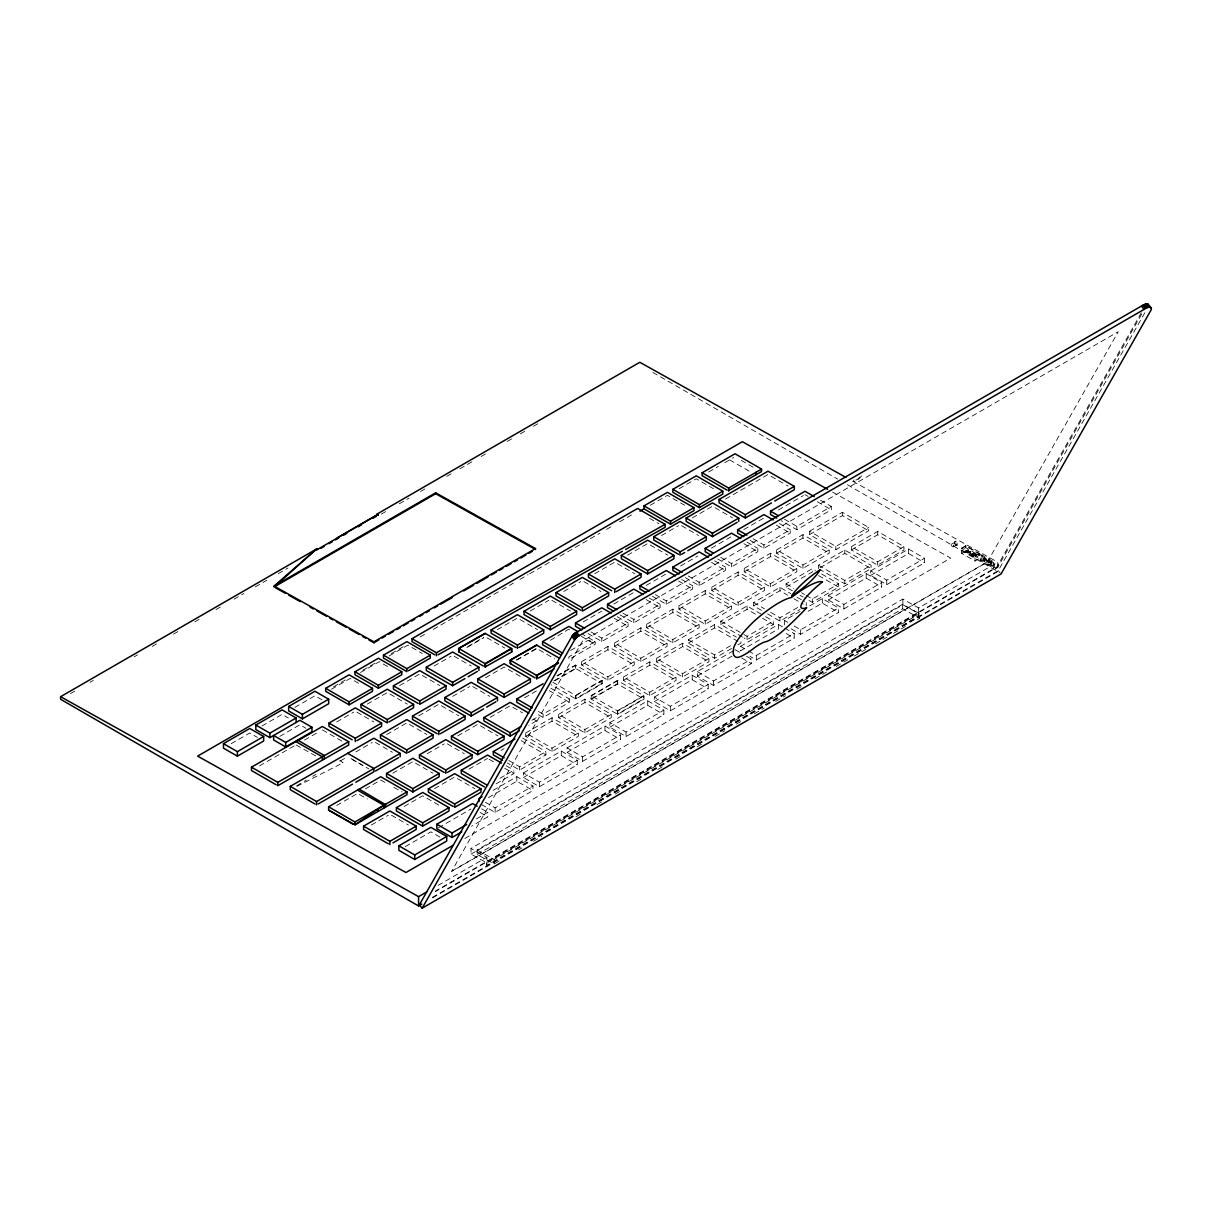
<?xml version="1.0" encoding="UTF-8"?>
<svg xmlns="http://www.w3.org/2000/svg" width="1212" height="1212" viewBox="0 0 1212 1212"><rect width="100%" height="100%" fill="white"/><g stroke="black" fill="none" stroke-linecap="round" stroke-linejoin="round"><path stroke-width="0.75" stroke-dasharray="5 3.75" d="M990.083 564.186C993.628 562.732 990.068 560.823 990.674 563.762C992.734 557.202 993.385 571.503 983.962 560.686C979.917 555.217 995.37 563.338 988.401 561.535C988.401 564.004 990.522 562.732 989.356 560.974M992.007 563.822L984.826 559.823L984.826 557.868L984.083 559.838L985.038 560.232L985.023 558.338L985.917 559.626L984.235 560.808M987.78 561.186C982.477 559.656 990.719 561.02 984.083 558.853M989.34 562.929L988.522 561.489M1141.28 312.847L996.87 566.943L435.32 891.153M1141.643 314.105L998.037 566.792L435.29 891.684M432.442 897.35L998.218 570.7L1146.431 309.924M986.538 559.217C985.386 564.671 991.961 558.868 986.371 561.247M988.022 560.095L987.78 562.171M990.871 564.474L990.098 562.262L991.689 563.307M296.682 785.77L306.318 780.089M312.726 776.301L315.938 774.407M70.417 693.628L75.326 690.795M90.052 682.295L93.324 680.402M134.229 656.783L137.501 654.889M152.227 646.39L158.772 642.618M173.498 634.118L180.043 630.331M194.768 621.832L201.313 618.059M216.039 609.56L222.584 605.773M234.037 599.167L243.854 593.501M255.308 586.881L266.761 580.275M278.215 573.655L288.032 567.989M381.295 514.146L387.84 510.373M399.293 503.753L409.111 498.087M420.564 491.466L427.109 487.694M446.743 476.361L453.288 472.574M459.833 468.802L474.559 460.302M481.103 456.515L487.648 452.743M507.283 441.41L513.827 437.623M520.372 433.851L526.917 430.078M533.462 426.291L540.007 422.518M231.219 743.683L249.763 732.987L257.474 737.441M261.989 725.973L282.078 714.383L288.335 717.989M294.849 707.369L314.938 695.779L322.574 700.172M333.497 686.81L347.541 678.705M391.279 653.616L405.323 645.511M420.216 636.936L426.745 633.164M433.29 629.392L500.298 590.698M501.935 589.759L513.388 583.154M519.918 579.381L528.099 574.655M529.735 573.715L600.016 533.128M606.561 529.356L613.09 525.584M619.635 521.811L634.346 513.312M362.782 670.236L376.826 662.131M331.482 689.249L350.207 678.447L361.358 684.871M360.479 672.508L379.22 661.707L388.885 667.282M389.128 655.98L407.853 645.178L422.276 653.495M650.253 505.237L667.418 495.329L684.583 505.237M679.099 488.709L696.264 478.785L713.429 488.694M708.611 471.998L718.307 466.393M724.776 462.666L733.669 457.53M279.775 736.381L299.879 724.776L305.924 728.276M259.504 765.893L294.804 745.516M304.5 740.093L318.741 731.881M367.191 704.157L387.295 692.552L407.414 704.157M399.596 685.568L419.716 673.963L439.82 685.568M336.724 721.943L353.737 712.111M434.047 666.055L451.061 656.237M467.983 646.45L483.452 637.512M497.299 629.649L517.418 618.044L537.522 629.649M466.847 647.556L483.846 637.739M530.205 611.03L548.778 600.319M563.777 591.471L580.79 581.639M594.637 573.776L614.742 562.156L634.861 573.776M627.543 555.157L647.647 543.537L667.767 555.157M661.479 535.537L678.493 525.72M692.34 517.857L712.444 506.237L732.563 517.857M725.579 499.026L768.029 474.528L788.148 486.133M339.996 761.106L339.996 760.197L343.026 762.848L339.996 761.106L346.056 757.606M355.858 751.94L372.22 742.501M418.67 715.868L438.789 704.263L458.893 715.868M452.637 696.385L469.65 686.568M386.658 734.533L406.762 722.928L426.882 734.533M485.542 677.766L504.101 667.054L522.66 677.766M516.373 659.949L536.492 648.329L554.687 658.843M550.339 640.315L568.898 629.104L572.019 630.891M516.782 660.146L536.871 648.556M583.245 621.847L601.803 611.121M613.711 604.076L633.815 592.456M646.117 585.487L666.236 573.867M680.568 565.974L697.582 556.141M711.414 548.142L731.518 536.537M743.82 529.553L763.939 517.948M778.377 509.994L803.435 495.526M570.67 650.42L587.699 640.603L595.198 641.587L595.198 644.284L568.928 659.449L568.898 656.768L595.198 641.587L582.82 634.437M622.983 613.227L633.815 619.483L660.116 604.303L660.116 607.636L633.815 622.832L619.893 614.787M590.971 631.906L601.803 638.148L628.104 622.968L628.104 626.316L601.803 641.496L587.881 633.452M655.404 594.637L666.236 600.894L692.537 585.714L692.537 589.062L666.236 604.243L652.314 596.198M688.31 576.018L699.142 582.275L725.443 567.095L725.443 570.428L699.142 585.623L685.219 577.579M720.701 557.308L731.518 563.565L757.818 548.369L757.818 551.718L731.518 566.898L717.595 558.868M753.106 538.719L763.939 544.976L790.239 529.795L790.239 533.128L763.939 548.309L750.016 540.279M784.467 519.206L796.845 526.356L831.296 506.449L831.296 509.797L796.845 529.689L781.376 520.766M556.929 675.766L575.488 665.04L602.212 680.432L602.212 683.78L575.912 698.96L551.233 684.704M581.608 661.646L607.909 646.466L634.209 661.646L634.209 664.979L607.909 680.174L581.608 664.979L581.608 661.646L607.909 676.826L634.209 661.646M646.526 624.347L672.827 609.166L699.127 624.347L699.127 627.695L672.827 642.875L646.526 627.695L646.526 624.347L672.827 639.542L699.127 624.347M557.338 675.963L575.882 665.267L575.882 668.615L554.248 681.099M614.514 643.027L640.815 627.831L667.115 643.027L667.115 646.36L640.815 661.555L614.514 646.36L614.514 643.027L640.815 658.207L667.115 643.027M678.932 605.773L705.232 590.577L731.533 605.773L731.533 609.106L705.232 624.286L678.932 609.106L678.932 605.773L705.232 620.953L731.533 605.773M711.838 587.138L738.138 571.958L764.439 587.138L764.439 590.486L738.138 605.667L711.838 590.486L711.838 587.138L738.138 602.334L764.439 587.138M744.229 568.428L770.529 553.248L796.829 568.428L796.829 571.776L770.529 586.956L744.229 571.776L744.229 568.428L770.529 583.608L796.829 568.428M776.634 549.839L802.935 534.659L829.235 549.839L829.235 553.187L802.935 568.367L776.634 553.187L776.634 549.839L802.935 565.019L829.235 549.839M809.54 531.22L842.37 512.267L868.671 527.447L868.671 530.795L835.841 549.748L809.54 534.568L809.54 531.22L835.841 546.4L868.671 527.447M336.648 805.495L357.525 793.451L367.387 798.95M365.357 788.921L380.704 780.058L387.279 783.725M392.749 773.211L412.868 761.606L432.972 773.211M457.682 735.926L477.786 724.306L497.905 735.926M490.087 717.337L510.191 705.732L522.569 712.868M427.2 753.697L444.228 743.88M524.538 697.824L538.461 689.779M553.839 680.886L575.488 668.388L602.212 683.78M581.608 664.979L607.909 649.799L634.209 664.979M614.514 646.36L640.815 631.179L667.115 646.36M646.526 627.695L672.827 612.514L699.127 627.695M678.932 609.106L705.232 593.925L731.533 609.106M744.229 571.776L770.529 556.581L796.829 571.776M711.838 590.486L738.138 575.306L764.439 590.486M776.634 553.187L802.935 538.007L829.235 553.187M809.54 534.568L842.37 515.615L868.671 530.795M531.856 720.246L536.492 717.565L536.492 720.913L528.765 725.382M538.461 711.444L543.097 714.126L569.398 698.945L569.398 702.293L543.097 717.474L536.916 713.898M552.854 682.295L575.912 695.612L602.212 680.432M525.72 732.972L552.021 717.777L578.321 732.972L578.321 736.305L552.021 751.501L525.72 736.305L525.72 732.972L552.021 748.152L578.321 732.972M558.626 714.353L584.926 699.157L611.227 714.353L611.227 717.686L584.926 732.881L558.626 717.686L558.626 714.353L584.926 729.533L611.227 714.353M591.017 695.627L617.317 680.447L644.026 695.824L644.026 699.172L617.726 714.353L591.017 698.976L591.017 695.627L617.726 711.02L644.026 695.824M623.423 677.038L649.723 661.858L676.023 677.038L676.023 680.386L649.723 695.567L623.423 680.386L623.423 677.038L649.723 692.234L676.023 677.038M731.654 648.45L714.641 658.283L688.34 643.102L688.34 639.754L714.641 624.574L736.305 637.073M742.411 637.012L720.761 624.513L720.761 621.165L747.062 605.985L764.075 615.802M656.328 658.419L682.629 643.239L708.929 658.419L708.929 661.767L682.629 676.947L656.328 661.767L656.328 658.419L682.629 673.614L708.929 658.419M761.394 610.348L753.667 605.894L753.667 602.546L779.967 587.365L790.785 593.607M792.239 590.744L786.043 587.169L786.043 583.836L812.343 568.64L815.449 570.428M818.464 568.579L818.464 565.246L844.764 550.066L871.064 565.246L871.064 568.579L844.764 583.775L820.009 569.473M851.369 546.627L877.67 531.432L903.97 546.627L903.97 549.96L877.67 565.156L851.369 549.96L851.369 546.627L877.67 561.807L903.97 546.627M371.326 825.024L388.34 815.206M434.578 788.618L454.682 776.998L474.801 788.618M404.126 806.51L422.7 795.784L438.865 805.162M469.029 769.105L487.588 758.379M501.041 750.425L504.131 748.652M525.72 736.305L552.021 721.125L578.321 736.305M558.626 717.686L584.926 702.505L611.227 717.686M591.017 698.976L617.317 683.795L644.026 699.172M623.423 680.386L649.723 665.206L676.023 680.386M688.34 643.102L714.641 627.907L737.85 641.315M656.328 661.767L682.629 646.587L708.929 661.767M720.761 624.513L747.062 609.333L756.333 614.681M753.667 605.894L779.967 590.698L787.694 595.168M786.043 587.169L812.343 571.988L812.343 568.64M820.009 567.701L844.764 553.399L871.064 568.579M851.369 549.96L877.67 534.78L903.97 549.96M508.782 760.485L519.6 766.741L545.9 751.561L545.9 754.894L519.6 770.074L507.237 762.939M499.965 778.255L513.888 770.226L513.888 773.574L495.329 784.285M688.34 639.754L714.641 654.934L731.654 645.117M743.956 634.558L747.062 636.345L773.362 621.165L773.362 624.513L747.062 639.694L743.956 637.906M770.68 612.363L779.967 617.726L798.526 607.015M806.162 595.44L812.343 599.016L838.643 583.836L838.643 587.169L812.343 602.364L804.616 597.895M818.464 565.246L844.764 580.427L871.064 565.246M737.85 644.89L740.941 643.102L740.941 639.754M767.59 613.923L779.967 621.074L800.072 609.454M784.482 624.968L784.482 620.453L800.253 611.348M809.722 605.879L822.342 598.592L838.522 607.939L838.522 612.439L800.662 634.3L789.33 627.771M828.311 595.456L866.171 573.594L881.7 582.563L881.7 587.078L843.84 608.939L828.311 599.97L828.311 595.456L843.84 604.424L881.7 582.563M870.716 570.882L908.576 549.021L924.589 558.262L924.589 562.777L886.729 584.638L870.716 575.382L870.716 570.882L886.729 580.124L924.589 558.262M778.362 624.468L778.362 628.983L740.502 650.844L740.502 646.329L778.362 624.468L783.119 627.21M746.531 656.283L751.379 659.086L751.379 663.6L713.52 685.447L697.339 676.114L697.339 671.599L733.624 650.647M609.863 722.655L647.723 700.794L663.903 710.141L663.903 714.656L626.043 736.517L609.863 727.17L609.863 722.655L626.043 732.003L663.903 710.141M654.328 697.067L692.188 675.205L708.202 684.447L708.202 688.961L670.342 710.823L654.328 701.581L654.328 697.067L670.342 706.308L708.202 684.447M493.148 790.345L516.812 776.68L532.992 786.027L532.992 790.542L495.132 812.404L480.573 803.995M523.417 772.953L561.277 751.092L577.291 760.333L577.291 764.848L539.431 786.709L523.417 777.468L523.417 772.953L539.431 782.194L577.291 760.333M567.08 747.865L604.939 726.003L620.468 734.972L620.468 739.487L582.608 761.333L567.08 752.379L567.08 747.865L582.608 756.833L620.468 734.972M808.131 611.303L822.342 603.106L838.522 612.439M870.716 575.382L908.576 553.536L924.589 562.777M828.311 599.97L866.171 578.109L881.7 587.078M697.339 676.114L735.199 654.253M609.863 727.17L647.723 705.308L663.903 714.656M488.421 797.587L516.812 781.195L532.992 790.542M654.328 701.581L692.188 679.72L708.202 688.961M523.417 777.468L561.277 755.606L577.291 764.848M567.08 752.379L604.939 730.518L620.468 739.487M405.278 846.627L430.866 831.856L440.38 837.341M438.456 827.781L470.953 809.025M794.178 626.059L800.662 629.785L838.522 607.939M748.425 650.905L756.349 655.48L794.208 633.618L794.208 638.133L756.349 659.995L750.016 656.328M697.339 671.599L713.52 680.947L751.379 659.086M951.753 544.021L955.223 542.022M485.421 802.283L495.132 807.889L532.992 786.027M476.407 818.918L487.769 812.343L487.769 816.858L471.529 826.236M953.344 546.779L956.813 544.779M961.631 548.354L965.903 545.627L979.296 553.354L979.296 558.565L975.024 561.035L961.631 553.308L961.631 549.975L965.661 547.642L979.054 555.384L979.054 553.763L965.661 546.021L961.631 548.354L979.296 558.565M464.832 838.507L950.678 558.081L832.583 492.102M968.115 550.915L965.297 551.884L967.555 549.839L968.055 551.339L966.525 552.217L968.706 551.339L967.555 549.839M961.631 553.308L965.903 550.839L965.903 545.627M965.297 551.884L968.115 550.157M966.525 552.217L968.706 551.339M967.827 552.505L970.736 551.475L968.388 553.581L967.827 552.505L970.736 551.475M967.827 553.248L970.736 552.233M970.782 554.596L974.175 553.293L971.342 555.581L970.782 554.596L974.175 553.293M971.797 555.172C978.251 552.536 967.661 557.732 974.221 554.323M979.296 553.354L972.554 556.55L975.615 554.035L976.266 555.157L975.615 554.035M972.554 556.55L976.266 554.414M979.054 553.763L975.024 556.081L961.631 548.097M918.635 617.256L918.635 607.924L918.711 613.59L486.845 862.929L471.044 854.096L470.968 848.445L902.834 599.107L918.635 607.924L997.779 562.232L997.779 571.564L429.942 899.41M961.631 549.975L975.024 557.702L979.054 555.384M979.69 554.929L980.993 554.187M980.796 555.657L981.932 555.005L994.658 562.353L994.658 567.534L993.522 568.201L980.796 560.853L980.796 555.657L993.522 563.004L994.658 562.353M499.056 861.126L494.148 863.959L477.149 854.475L477.089 849.945L902.637 604.258L919.62 613.742L919.696 618.271L914.787 621.105M979.69 560.217L980.993 559.459M471.044 854.096L902.91 604.773L918.711 613.59L918.635 616.029L486.769 865.368L486.769 857.263L470.968 848.445M983.129 558.868L984.826 557.868M983.099 559.156L985.098 557.975M980.796 560.853L981.932 560.186L994.658 567.534M477.149 854.475L902.698 608.788L919.696 618.271M451.773 871.125L987.553 561.792M990.083 562.201L991.264 561.868M438.062 885.396L486.936 857.172L486.769 866.595M995.188 569.155L996.506 568.413M477.089 849.945L494.087 859.429L919.62 613.742M518.691 849.794L521.963 847.9M533.432 841.279L541.612 836.553M575.988 816.721L582.533 812.934M597.258 804.435L602.167 801.602M615.257 794.042L621.817 790.254M636.542 781.755L643.087 777.968M657.813 769.468L664.358 765.681M675.826 759.076L682.371 755.288M697.097 746.789L703.642 743.001M715.095 736.396L724.928 730.73M736.381 724.109L742.926 720.337M754.379 713.716L764.196 708.05M775.665 701.43L785.482 695.764M796.935 689.143L803.48 685.371M814.949 678.75L826.402 672.13M836.219 666.464L847.673 659.858M854.218 656.071L865.686 649.465M875.503 643.784L886.957 637.179M893.502 633.391L908.227 624.892M296.864 786.346L343.026 762.848M987.901 561.126L988.75 561.611M393.855 787.391L402.066 791.966M852.612 481.149L997.779 562.232M296.076 744.971L317.453 756.894M974.175 553.945L973.6 552.975M965.297 551.142L965.858 552.217M972.554 555.808L973.191 556.929M652.889 372.448L837.598 479.073M847.4 484.739L997.779 571.564M820.463 500.208L831.296 506.449M804.995 494.617L808.101 496.405M817.373 501.768L831.296 509.797M741.259 460.363L753.743 467.559M729.624 459.863L751.47 472.483M779.407 523.539L790.239 529.795M776.316 525.099L790.239 533.128M821.63 574.003L838.643 583.836M818.539 575.564L838.643 587.169M747.001 542.128L757.818 548.369M743.895 543.673L757.818 551.718M786.043 583.836L793.784 588.29M801.526 592.759L804.616 594.547M681.583 525.72L698.597 535.537M799.965 595.213L803.071 597.001M796.981 597.183L804.707 601.652M793.89 598.743L803.162 604.106M649.511 518.297L658.873 523.705M714.61 560.838L725.443 567.095M711.52 562.398L725.443 570.428M753.667 602.546L764.484 608.803M784.482 620.453L787.709 622.317M765.62 616.696L773.362 621.165M784.709 628.134L794.208 633.618M762.53 618.256L773.362 624.513M786.285 633.558L794.208 638.133M681.705 579.457L692.537 585.714M678.614 581.018L692.537 589.062M720.761 621.165L742.411 633.664M740.502 646.329L746.85 649.996M649.284 598.046L660.116 604.303M735.199 649.738L740.062 652.541M646.193 599.607L660.116 607.636M741.683 657.995L751.379 663.6M583.881 581.639L600.894 591.471M617.272 616.711L628.104 622.968M614.181 618.271L628.104 626.316M551.869 600.319L570.428 611.03M581.366 636.3L595.198 644.284M487.012 637.785L504.828 648.072M550.839 688.219L569.398 698.945M549.294 690.673L569.398 702.293M454.167 656.237L471.18 666.055M533.401 719.125L536.492 720.913M472.741 686.568L489.754 696.385M522.705 738.153L545.9 751.561M521.16 740.608L545.9 754.894M506.161 765.757L513.888 770.226M489.133 759.273L495.329 762.848M504.616 768.211L513.888 773.574M447.319 743.88L464.332 753.697M356.828 712.111L373.841 721.943M375.402 742.441L392.43 752.273M481.694 808.843L487.769 812.343M480.179 812.479L487.769 816.858M322.377 729.836L342.496 741.456M350.95 758.56L368.963 768.969M352.131 759.379L362.949 765.62M391.431 815.206L408.444 825.024M998.218 570.7L1000.112 572.867M902.834 599.107L902.91 604.773M902.637 604.258L902.698 608.788M494.087 859.429L494.148 863.959M993.522 563.004L993.522 568.201M981.932 555.005L981.932 560.186M975.024 557.702L975.024 561.035M965.661 546.021L965.661 547.642M908.576 549.021L908.576 553.536M886.729 580.124L886.729 584.638M877.67 531.432L877.67 534.78M877.67 561.807L877.67 565.156M866.171 573.594L866.171 578.109M844.764 550.066L844.764 553.399M844.764 580.427L844.764 583.775M843.84 604.424L843.84 608.939M842.37 512.267L842.37 515.615M835.841 546.4L835.841 549.748M822.342 598.592L822.342 603.106M812.343 599.016L812.343 602.364M806.253 602.546L806.253 605.894M802.935 534.659L802.935 538.007M802.935 565.019L802.935 568.367M800.662 629.785L800.662 634.3M796.845 526.356L796.845 529.689M779.967 587.365L779.967 590.698M779.967 617.726L779.967 621.074M770.529 553.248L770.529 556.581M770.529 583.608L770.529 586.956M763.939 544.976L763.939 548.309M756.349 655.48L756.349 659.995M747.062 605.985L747.062 609.333M747.062 636.345L747.062 639.694M738.138 571.958L738.138 575.306M738.138 602.334L738.138 605.667M731.518 563.565L731.518 566.898M714.641 624.574L714.641 627.907M714.641 654.934L714.641 658.283M713.52 680.947L713.52 685.447M705.232 590.577L705.232 593.925M705.232 620.953L705.232 624.286M699.142 582.275L699.142 585.623M692.188 675.205L692.188 679.72M682.629 643.239L682.629 646.587M682.629 673.614L682.629 676.947M672.827 609.166L672.827 612.514M672.827 639.542L672.827 642.875M670.342 706.308L670.342 710.823M666.236 600.894L666.236 604.243M649.723 661.858L649.723 665.206M649.723 692.234L649.723 695.567M647.723 700.794L647.723 705.308M640.815 627.831L640.815 631.179M640.815 658.207L640.815 661.555M633.815 619.483L633.815 622.832M626.043 732.003L626.043 736.517M617.726 711.02L617.726 714.353M617.317 680.447L617.317 683.795M607.909 646.466L607.909 649.799M607.909 676.826L607.909 680.174M604.939 726.003L604.939 730.518M601.803 638.148L601.803 641.496M584.926 699.157L584.926 702.505M584.926 729.533L584.926 732.881M582.608 756.833L582.608 761.333M575.912 695.612L575.912 698.96M575.488 665.04L575.488 668.388M561.277 751.092L561.277 755.606M552.021 717.777L552.021 721.125M552.021 748.152L552.021 751.501M543.097 714.126L543.097 717.474M539.431 782.194L539.431 786.709M519.6 766.741L519.6 770.074M516.812 776.68L516.812 781.195M495.132 807.889L495.132 812.404M861.55 475.816A5.469 1.439 -41.1 0 1 855.854 481.012A5.469 1.439 -41.1 0 1 853.99 479.952M859.762 477.058A3.303 0.864 -41.1 0 1 856.157 479.997A3.303 0.864 -41.1 0 1 855.778 478.725M575.533 695.385L575.488 698.763L601.788 683.568L601.788 680.235L575.533 695.385M617.347 710.793L617.317 714.156L643.617 698.976L643.617 695.627L617.347 710.793M582.563 640.981L451.576 871.458L987.28 562.186L1118.267 331.694L582.517 641.057M617.696 680.674L591.426 695.824L591.426 699.172L617.696 684.007L617.696 680.674M954.405 542.461A2.288 1.318 60 0 0 956.829 545.476A2.288 1.318 60 0 0 956.829 542.249A2.288 1.318 60 0 0 954.405 542.461M954.889 542.749A1.591 0.924 60 0 0 956.586 544.855A1.591 0.924 60 0 0 956.586 542.597A1.591 0.924 60 0 0 954.889 542.749M951.42 544.749A1.591 0.924 60 0 0 953.117 546.854A1.591 0.924 60 0 0 953.117 544.597A1.591 0.924 60 0 0 951.42 544.749"/><path stroke-width="1.5" d="M378.023 811.449L407.005 794.724L407.005 791.906L380.704 776.725L328.619 806.783L328.619 810.131L354.98 824.811L378.023 811.449L378.023 808.949L385.522 804.616L359.222 789.118M383.825 808.101L383.825 805.283L357.525 790.103M385.522 807.116L385.522 804.616M536.492 678.705L536.522 675.342L558.156 662.858M377.023 515.055C377.265 512.646 379.204 515.994 377.023 515.055L316.832 549.809M1148.37 306.212C1149.355 301.758 1143.007 304.833 1141.34 306.106L574.594 633.452L572.019 636.224L419.322 904.925L422.155 908.182L1001.051 573.958L1150.203 311.529C1154.339 306.227 1146.84 306.348 1144.173 309.348L577.427 636.709L574.852 639.466L422.155 908.182M317.332 549.384L316.393 549.672M535.507 548.582L373.902 641.86L274.063 586.093L435.669 492.814L535.507 548.582L535.522 549.49L435.684 493.708L274.079 586.987L316.711 548.839L317.559 549.188M274.063 586.093L316.605 548.96L60.6 696.688L60.6 699.294L418.564 905.97L421.821 904.091M378.023 808.949L354.98 824.811L354.919 821.978L328.619 806.783M251.475 767.181L277.775 782.361L277.775 785.709L348.677 745.032L348.677 741.683L322.377 726.503L296.076 741.683L322.21 756.742L324.316 755.5L298.016 740.32L251.475 767.181L251.475 770.529L276.23 784.815M639.951 511.206L644.011 508.843L644.011 505.874L667.418 492.36L693.946 507.676L693.946 510.646L670.539 524.16L644.011 508.843M378.205 514.691L377.25 513.949L639.815 362.282L846.006 477.467M337.254 537.84L377.871 514.373M320.816 548.354L324.058 546.476M328.922 543.673L332.179 541.794M335.421 539.916L338.663 538.052L337.936 537.628M343.557 535.219L346.814 533.341M358.207 526.765L361.464 524.887M372.872 518.297L376.129 516.418M369.009 640.027L373.917 642.769L378.811 639.936M382.083 638.057L385.34 636.164M388.613 634.285L393.506 631.452M396.763 629.573L400.036 627.695M403.293 625.801L408.186 622.983M411.459 621.089L414.716 619.211M419.625 616.378L422.882 614.499M426.154 612.621L429.412 610.727M434.305 607.909L437.577 606.015M440.835 604.137L452.273 597.546M463.696 590.941L473.483 585.29M476.755 583.411L488.178 576.806M491.436 574.927L496.344 572.094M499.602 570.216L502.874 568.337M506.131 566.443L511.025 563.625M514.297 561.732L517.554 559.853M520.827 557.975L525.72 555.141M528.993 553.263L532.25 551.369M223.478 743.638L249.763 728.473L263.655 736.487L263.655 741.002L237.385 756.167L223.478 748.152L223.478 743.638L237.385 751.652L263.655 736.487M311.969 727.261L285.699 742.426L273.594 735.442L273.594 739.956L285.699 746.94L311.969 731.775L311.969 727.261L299.879 720.261L269.867 737.669L255.808 729.548L255.808 725.034L282.078 709.868L296.137 717.989L296.137 722.488M288.668 706.429L314.938 691.264L328.679 699.188L328.679 703.702L302.409 718.867L288.668 710.944L288.668 706.429L302.409 714.353L328.679 699.188M325.695 688.34L349.101 674.826L372.508 688.34L372.508 691.31L349.101 704.823L325.695 691.31L325.695 688.34L349.101 701.854L372.508 688.34M430.29 655.147L406.884 668.66L406.884 671.63L383.477 658.116L383.477 655.147L406.884 641.633L430.29 655.147L430.29 658.116L408.444 670.736M434.79 654.798L412.035 641.663L412.035 638.679L637.618 508.449L665.115 524.326L665.115 527.311L625.634 549.475M354.98 671.766L378.386 658.252L401.793 671.766L401.793 674.736L378.386 688.249L354.98 674.736L354.98 671.766L378.386 685.28L401.793 671.766M672.857 489.33L696.264 475.816L722.791 491.133L722.791 494.102L699.385 507.616L672.857 492.299L672.857 489.33L699.385 504.647L722.791 491.133M727.109 490.148L702.142 475.725L702.142 472.756L735.017 453.773L761.545 469.089L761.545 471.559L728.67 490.542M255.808 725.034L269.867 733.154L296.137 717.989M644.011 505.874L670.539 521.19L693.946 507.676M702.142 472.756L728.67 488.072L761.545 469.089M413.595 704.384L387.295 719.58L387.295 722.913L360.994 707.732L360.994 704.384L387.295 689.204L413.595 704.384L413.595 707.732L388.84 722.019M352.192 739.805L328.982 726.397L328.982 723.064L355.283 707.869L381.583 723.064L381.583 726.397L356.828 740.699M418.155 703.445L393.415 689.143L393.415 685.81L419.716 670.615L446.016 685.81L446.016 689.143L419.716 704.339L419.716 700.99L446.016 685.81M464.984 678.568L452.621 685.704L426.321 670.524L426.321 667.176L452.621 651.995L478.922 667.176L478.922 670.524M483.391 666.055L458.697 651.814L458.697 648.465L484.997 633.285L511.722 648.662L511.722 652.011L484.997 666.994L485.042 663.631L511.297 648.465L511.722 652.011M515.873 647.511L491.118 633.225L491.118 629.876L517.418 614.696L543.718 629.876L543.718 633.225L518.963 647.511M580.79 610.227L556.035 595.94L556.035 592.592L582.336 577.412L608.636 592.592L608.636 595.94L582.336 611.121L582.336 607.773L608.636 592.592M485.391 633.497L458.697 648.465M524.023 611.257L550.324 596.077L576.624 611.257L576.624 614.605L550.324 629.785L524.023 614.605L524.023 611.257L550.324 626.437L576.624 611.257M611.651 590.744L588.441 577.351L588.441 574.003L614.742 558.823L641.042 574.003L641.042 577.351L616.287 591.638M621.347 555.384L647.647 540.204L673.948 555.384L673.948 558.732L647.647 573.912L621.347 558.732L621.347 555.384L647.647 570.564L673.948 555.384M678.493 554.293L653.738 540.007L653.738 536.674L680.038 521.478L706.338 536.674L706.338 540.007L687.78 550.733M737.199 522.311L712.444 536.613L686.143 521.418L686.143 518.085L712.444 502.889L738.744 518.085L738.744 521.418M771.483 502.904L745.35 517.978L719.049 502.798L719.049 499.465L768.029 471.18L794.33 486.36L794.33 489.709L774.741 501.026M277.775 782.361L348.677 741.683M328.982 723.064L355.283 738.244L381.583 723.064M426.321 667.176L452.621 682.371L478.922 667.176M491.118 629.876L517.418 645.072L543.718 629.876M459.121 652.011L459.121 648.662L485.421 663.858L511.722 648.662M588.441 574.003L614.742 589.183L641.042 574.003M653.738 536.674L680.038 551.854L706.338 536.674M686.143 518.085L712.444 533.265L738.744 518.085M719.049 499.465L745.35 514.645L794.33 486.36M468.09 676.781L477.361 671.418M681.583 554.293L684.674 552.52M380.462 734.775L406.762 749.955L406.762 753.303L380.462 738.108L380.462 734.775L406.762 719.58L433.063 734.775L433.063 738.108L408.308 752.41M437.229 733.73L412.489 719.443L412.489 716.095L438.789 700.915L465.09 716.095L465.09 719.443L440.335 733.73M483.573 708.899L471.195 716.034L444.895 700.854L444.895 697.506L471.195 682.326L497.496 697.506L497.496 700.854M477.801 678.887L504.101 663.706L530.402 678.887L530.402 682.235L504.101 697.415L477.801 682.235L477.801 678.887L504.101 694.082L530.402 678.887M534.871 677.766L510.191 663.525L510.191 660.176L536.492 644.996L559.55 658.313M561.05 655.086L542.597 644.784L542.597 641.587L568.898 626.407L578.185 631.77M613.711 611.212L607.515 607.636L607.515 604.303L633.815 589.108L643.102 594.471M536.871 645.208L510.191 660.176M581.699 629.892L575.503 626.316L575.503 622.968L601.803 607.788L611.09 613.136M646.117 592.623L639.936 589.062L639.936 585.714L666.236 570.534L675.508 575.882M679.023 574.003L672.842 570.428L672.842 567.095L699.142 551.899L708.414 557.262M711.414 555.293L705.217 551.718L705.217 548.369L731.518 533.189L740.805 538.552M743.82 536.704L737.638 533.128L737.638 529.795L763.939 514.6L773.211 519.963M776.725 518.085L770.544 514.509L770.544 511.161L804.995 491.269L814.282 496.632M315.029 803.995L290.274 789.709L290.274 786.361L316.574 801.541L400.157 753.394L400.157 756.727M406.762 749.955L433.063 734.775M412.489 716.095L438.789 731.29L465.09 716.095M444.895 697.506L471.195 712.701L497.496 697.506M510.6 663.721L510.6 660.373L536.901 675.554L558.565 663.055M318.211 803.95L352.525 784.134M355.798 782.24L373.872 771.802L373.872 768.453L347.662 753.334M375.402 771.029L398.612 757.621M486.663 707.111L495.95 701.748M538.461 678.008L553.929 669.085M386.567 773.438L412.868 758.257L439.168 773.438L439.168 776.786L412.868 791.966L386.567 776.786L386.567 773.438L412.868 788.633L439.168 773.438M444.228 772.453L419.473 758.167L419.473 754.818L445.774 739.638L472.074 754.818L472.074 758.167L447.319 772.453M451.485 736.154L477.786 720.973L504.086 736.154L504.086 739.502L477.786 754.682L451.485 739.502L451.485 736.154L477.786 751.334L504.086 736.154M519.478 730.73L510.191 736.093L483.906 720.913L483.906 717.565L510.191 702.384L528.765 713.095M530.735 710.323L516.797 702.293L516.797 698.945L543.097 683.765M354.919 821.978L407.005 791.906M419.473 754.818L445.774 770.014L472.074 754.818M483.906 717.565L510.191 732.745L521.024 726.503M388.34 843.779L363.585 829.493L363.585 826.145L389.885 810.964L416.186 826.145L416.186 829.493L392.976 842.885M453.137 806.48L428.381 792.193L428.381 788.845L454.682 773.665L480.982 788.845L480.982 792.193L454.682 807.374L454.682 804.026L480.982 788.845M502.586 760.257L493.314 754.894L493.314 751.561L514.964 739.047M422.306 825.933L396.4 810.979L396.4 807.631L422.7 792.451L449.001 807.631L449.001 810.979L422.7 826.16L422.7 822.812L449.001 807.631M484.497 786.967L461.287 773.574L461.287 770.226L487.588 755.046L501.51 763.075M363.585 826.145L389.885 841.325L416.186 826.145M482.103 796.723L478.952 798.541L478.952 801.556M398.884 845.809L430.866 827.341L446.728 836.492L446.728 841.007L414.731 859.475L398.884 850.324L398.884 845.809L414.731 854.96L446.728 836.492M461.787 831.871L452.046 837.492L436.835 828.72L436.835 824.205L472.574 803.571L477.134 806.207M436.835 824.205L452.046 832.977L466.665 824.539M453.379 845.128L405.944 872.504L197.632 756.121L742.365 441.698L827.66 489.345M60.6 696.688L418.564 896.638L426.685 891.956M290.274 786.361L373.857 738.199L400.157 753.394M412.035 638.679L436.426 652.768L665.115 524.326M438.062 654.813L622.347 551.324M275.715 587.896L285.532 593.395M288.804 595.213L300.273 601.622M310.09 607.106L313.363 608.939M316.635 610.757L326.452 616.241M329.725 618.075L332.997 619.908M336.269 621.741L346.087 627.225M349.359 629.043L359.191 634.527M362.464 636.361L365.736 638.194M770.544 511.161L778.271 515.63M737.638 529.795L746.91 535.143M705.217 548.369L712.959 552.839M672.842 567.095L682.114 572.443M639.936 585.714L649.208 591.077M607.515 604.303L616.802 609.651M556.035 592.592L582.336 607.773M575.503 622.968L584.79 628.331M377.25 513.949L378.144 514.464M377.25 514.858L378.083 515.145M542.597 641.587L562.716 653.207M516.797 698.945L532.28 707.884M383.477 655.147L406.884 668.66M393.415 685.81L419.716 700.99M493.314 751.561L504.131 757.803M360.994 704.384L387.295 719.58M461.287 770.226L487.588 785.406M428.381 788.845L454.682 804.026M396.4 807.631L422.7 822.812M328.619 810.131L353.374 824.418M322.21 756.742L322.377 760.212M1147.825 303.924L1151.37 307.969M1147.158 303.818L1151.4 308.636M1146.31 303.909L1149.143 307.151M1145.264 304.182L1148.112 307.439M1144.083 304.651L1146.916 307.893M1142.764 305.288L1145.598 308.545M1141.34 306.106L1144.173 309.348M576.382 632.285L579.215 635.527M575.973 632.497L578.806 635.755M575.064 633.103L577.897 636.361M574.594 633.452L577.427 636.709M574.124 633.846L576.957 637.103M573.685 634.255L576.518 637.497M573.261 634.664L576.094 637.921M572.867 635.073L575.7 638.33M572.534 635.482L575.367 638.739M572.019 636.224L574.852 639.466M571.852 636.542L574.685 639.784M435.669 492.814L435.684 493.708M373.902 641.86L373.917 642.769M756.152 472.195L756.152 474.665M745.35 514.645L745.35 517.978M728.67 488.072L728.67 491.042M712.444 533.265L712.444 536.613M699.385 504.647L699.385 507.616M680.038 551.854L680.038 555.187M670.539 521.19L670.539 524.16M647.647 570.564L647.647 573.912M614.742 589.183L614.742 592.532M550.324 626.437L550.324 629.785M536.901 675.554L536.901 678.902M517.418 645.072L517.418 648.405M510.191 732.745L510.191 736.093M504.101 694.082L504.101 697.415M485.421 663.858L485.421 667.191M477.786 751.334L477.786 754.682M471.195 712.701L471.195 716.034M452.621 682.371L452.621 685.704M452.046 832.977L452.046 837.492M445.774 770.014L445.774 773.347M438.789 731.29L438.789 734.623M436.426 652.768L436.426 655.737M418.564 896.638L418.564 905.97M414.731 854.96L414.731 859.475M412.868 788.633L412.868 791.966M389.885 841.325L389.885 844.673M378.386 685.28L378.386 688.249M355.283 738.244L355.283 741.592M349.101 701.854L349.101 704.823M324.316 755.5L324.316 758.848M316.574 801.541L316.574 804.889M302.409 714.353L302.409 718.867M285.699 742.426L285.699 746.94M269.867 733.154L269.867 737.669M237.385 751.652L237.385 756.167M733.472 650.238L733.321 651.132A80.568 18.241 -39.5 0 0 733.881 655.313L734.608 656.268A80.568 18.241 -39.5 0 0 736.229 657.283A21.331 4.833 -39.5 0 0 754.076 648.041A20.801 4.712 -39.5 0 1 764.62 641.966A20.422 4.621 -39.5 0 0 782.725 631.058A96.218 21.786 -39.5 0 0 806.707 607.712A28.83 6.53 -39.5 0 1 802.617 602.016A28.83 6.53 -39.5 0 1 822.539 581.881A39.163 8.863 -39.5 0 0 791.36 597.561A38.466 8.711 -39.5 0 0 753.712 621.62L750.652 624.65A52.086 11.787 -39.5 0 0 735.669 643.33L734.639 645.39A52.086 11.787 -39.5 0 0 733.472 650.238M820.069 569.792A29.755 6.742 -39.5 0 0 791.572 595.925A26.346 5.969 -39.5 0 0 820.069 569.792"/></g></svg>
